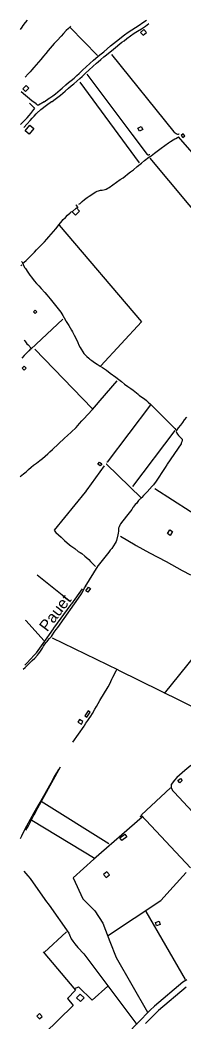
# Model space of a CAD drawing. Header units: metres. Extents: x 750363 to 753809, y 4417932 to 4421953.
# Drawn here: x 750921 to 751141, y 4420612 to 4421952 of the extents above; entities that cross this region are included whole.
import ezdxf
from ezdxf.enums import TextEntityAlignment as Align

# ---------------------------------------------------------------- set-up
doc = ezdxf.new("R2010")
doc.units = ezdxf.units.M
for name, color, linetype in [('ACEQUIAS$0$125', 8, 'Continuous'), ('ACEQUIAS$0$162', 8, 'Continuous'), ('CAMINOS$0$84', 8, 'Continuous'), ('CAMINOS$0$85', 8, 'Continuous'), ('M2$0$11', 8, 'Continuous'), ('TEXTOS10$0$997', 8, 'Continuous')]:
    doc.layers.add(name, color=color, linetype=linetype)
doc.styles.add('Arial', font='arial.ttf')

msp = doc.modelspace()

# ---------------------------------------------------------------- linework, layer by layer
at = {"layer": 'ACEQUIAS$0$125', "color": 254}
for p, q in [((750988, 4421942.5, 1.3), (751024.6, 4421905.2, 1.3)), ((751080.8, 4421761.5, 1.3), (751001.3, 4421869.3, 1.3)), ((751132.3, 4421796.5, 1.3), (751240, 4421672.4, 1.3)), ((751205.9, 4421634.9, 1.3), (751094.7, 4421767.9, 1.3)), ((750940.4, 4421512.7, 1.3), (751017.1, 4421433.5, 1.3)), ((751071.6, 4421329, 1.3), (751128.2, 4421404.1, 1.3)), ((751222, 4421248.5, 1.3), (751101.2, 4421325.9, 1.3)), ((750988.3, 4421174.9, 1.3), (750943.6, 4421210.8, 1.3)), ((751166, 4421117.1, 1.3), (751113.6, 4421052.5, 1.3)), ((751039.6, 4420851.4, 1.3), (750949, 4420907.9, 1.3)), ((750936.6, 4420883.3, 1.3), (751021.1, 4420832, 1.3)), ((751084.1, 4420887, 1.3), (751019.4, 4420831, 1.3)), ((751081, 4420888.7, 1.3), (751084.1, 4420887, 1.3)), ((751148.8, 4420819.4, 1.3), (751082.9, 4420889.7, 1.3)), ((751019.4, 4420831, 1.3), (750991.7, 4420806.1, 1.3)), ((751125.5, 4420793.9, 1.3), (751143.3, 4420813.3, 1.3)), ((750991.7, 4420806.1, 1.3), (751004.9, 4420778, 1.3)), ((751109.3, 4420775.7, 1.3), (751125.5, 4420793.9, 1.3)), ((751004.9, 4420778, 1.3), (751021, 4420761.8, 1.3)), ((751037.8, 4420728.5, 1.3), (751109.3, 4420775.7, 1.3)), ((751021, 4420761.8, 1.3), (751031.5, 4420745.3, 1.3)), ((751031.5, 4420745.3, 1.3), (751040.8, 4420721.2, 1.3)), ((750983.1, 4420733.9, 1.3), (750953.2, 4420706.2, 1.3)), ((751040.8, 4420721.2, 1.3), (751049.4, 4420699.4, 1.3)), ((750951.8, 4420707.3, 1.3), (750994.9, 4420655.9, 1.3)), ((751049.4, 4420699.4, 1.3), (751091.4, 4420626.7, 1.3)), ((750994.9, 4420655.9, 1.3), (750984.1, 4420644.8, 1.3)), ((750994, 4420658.1, 1.3), (750999, 4420660.4, 1.3)), ((750999, 4420660.4, 1.3), (751017.3, 4420642.5, 1.3)), ((751017.3, 4420642.5, 1.3), (751038.1, 4420661.2, 1.3)), ((750984.1, 4420644.8, 1.3), (750991.7, 4420635.5, 1.3)), ((750991.7, 4420635.5, 1.3), (750953, 4420597.6, 1.3))]:
    msp.add_line(p, q, dxfattribs=at)
at = {"layer": 'ACEQUIAS$0$162', "color": 254}
for p, q in [((750930.1, 4421952.2, 1.3), (750927.5, 4421949, 1.3)), ((750923.2, 4421943, 1.3), (750921.1, 4421940, 1.3)), ((750924.6, 4421945.3, 1.3), (750923.2, 4421943, 1.3)), ((750927.5, 4421949, 1.3), (750924.6, 4421945.3, 1.3)), ((750982.6, 4421938.3, 1.3), (750978.7, 4421934.4, 1.3)), ((750985.6, 4421941.3, 1.3), (750982.6, 4421938.3, 1.3)), ((750987.8, 4421943.6, 1.3), (750985.6, 4421941.3, 1.3)), ((750988.3, 4421944.2, 1.3), (750987.8, 4421943.6, 1.3)), ((750970.4, 4421925.3, 1.3), (750966.6, 4421921.3, 1.3)), ((750975.7, 4421931.1, 1.3), (750970.4, 4421925.3, 1.3)), ((750978.7, 4421934.4, 1.3), (750975.7, 4421931.1, 1.3)), ((750958.3, 4421911.8, 1.3), (750955.1, 4421907.8, 1.3)), ((750961, 4421915, 1.3), (750958.3, 4421911.8, 1.3)), ((750966.6, 4421921.3, 1.3), (750961, 4421915, 1.3)), ((750945.3, 4421896.3, 1.3), (750942.2, 4421892.6, 1.3)), ((750948.5, 4421899.9, 1.3), (750945.3, 4421896.3, 1.3)), ((750952, 4421904.1, 1.3), (750948.5, 4421899.9, 1.3)), ((750955.1, 4421907.8, 1.3), (750952, 4421904.1, 1.3)), ((750934.1, 4421883.4, 1.3), (750931.4, 4421880.5, 1.3)), ((750936.4, 4421886.1, 1.3), (750934.1, 4421883.4, 1.3)), ((750939.3, 4421889.2, 1.3), (750936.4, 4421886.1, 1.3)), ((750942.2, 4421892.6, 1.3), (750939.3, 4421889.2, 1.3)), ((750931.4, 4421880.5, 1.3), (750927.5, 4421876.2, 1.3)), ((751109.8, 4421781.3, 1.3), (751119.4, 4421788.3, 1.3)), ((751119.4, 4421788.3, 1.3), (751122.1, 4421790, 1.3)), ((751122.1, 4421790, 1.3), (751125.5, 4421792.4, 1.3)), ((751125.5, 4421792.4, 1.3), (751127.7, 4421793.7, 1.3)), ((751127.7, 4421793.7, 1.3), (751129.4, 4421794.3, 1.3)), ((751129.4, 4421794.3, 1.3), (751131.5, 4421795.4, 1.3)), ((751131.5, 4421795.4, 1.3), (751132.7, 4421796.3, 1.3)), ((751132.7, 4421796.3, 1.3), (751132.7, 4421796.4, 1.3)), ((751100.6, 4421774.4, 1.3), (751109.8, 4421781.3, 1.3)), ((751083.3, 4421761.4, 1.3), (751087.2, 4421764.6, 1.3)), ((751087.2, 4421764.6, 1.3), (751093.2, 4421769.2, 1.3)), ((751093.2, 4421769.2, 1.3), (751093.8, 4421769.4, 1.3)), ((751093.8, 4421769.4, 1.3), (751094.1, 4421769.5, 1.3)), ((751094.1, 4421769.5, 1.3), (751094.8, 4421769.9, 1.3)), ((751094.8, 4421769.9, 1.3), (751096.2, 4421771, 1.3)), ((751096.2, 4421771, 1.3), (751100.6, 4421774.4, 1.3)), ((751064.7, 4421746.4, 1.3), (751068.6, 4421749.5, 1.3)), ((751068.6, 4421749.5, 1.3), (751072.4, 4421752.5, 1.3)), ((751072.4, 4421752.5, 1.3), (751077.4, 4421756.6, 1.3)), ((751077.4, 4421756.6, 1.3), (751083.3, 4421761.4, 1.3)), ((751040, 4421728.8, 1.3), (751054.9, 4421739.3, 1.3)), ((751054.9, 4421739.3, 1.3), (751058.6, 4421741.7, 1.3)), ((751058.6, 4421741.7, 1.3), (751061.5, 4421743.9, 1.3)), ((751061.5, 4421743.9, 1.3), (751064.7, 4421746.4, 1.3)), ((751013.3, 4421717.2, 1.3), (751022.1, 4421723, 1.3)), ((751022.1, 4421723, 1.3), (751023.8, 4421723.8, 1.3)), ((751023.8, 4421723.8, 1.3), (751025.8, 4421724.4, 1.3)), ((751025.8, 4421724.4, 1.3), (751028.2, 4421724.9, 1.3)), ((751028.2, 4421724.9, 1.3), (751030.7, 4421725.2, 1.3)), ((751030.7, 4421725.2, 1.3), (751034.7, 4421725.8, 1.3)), ((751034.7, 4421725.8, 1.3), (751035.8, 4421726.3, 1.3)), ((751035.8, 4421726.3, 1.3), (751038.3, 4421727.6, 1.3)), ((751038.3, 4421727.6, 1.3), (751040, 4421728.8, 1.3)), ((751001, 4421707.4, 1.3), (751004, 4421710, 1.3)), ((751004, 4421710, 1.3), (751007.1, 4421712.6, 1.3)), ((751007.1, 4421712.6, 1.3), (751010.6, 4421715.4, 1.3)), ((751010.6, 4421715.4, 1.3), (751013.3, 4421717.2, 1.3)), ((750984.4, 4421691.8, 1.3), (750987.7, 4421695, 1.3)), ((750987.7, 4421695, 1.3), (750989.6, 4421696.8, 1.3)), ((750999.3, 4421706.3, 1.3), (751000.5, 4421706.9, 1.3)), ((751000.5, 4421706.9, 1.3), (751001, 4421707.4, 1.3)), ((750972.5, 4421678.6, 1.3), (750975.1, 4421681.8, 1.3)), ((750975.1, 4421681.8, 1.3), (750978.5, 4421685.7, 1.3)), ((750978.5, 4421685.7, 1.3), (750981.4, 4421688.8, 1.3)), ((750981.4, 4421688.8, 1.3), (750984.4, 4421691.8, 1.3)), ((750962.3, 4421666.1, 1.3), (750965.7, 4421669.9, 1.3)), ((750965.7, 4421669.9, 1.3), (750968.7, 4421673.5, 1.3)), ((750968.7, 4421673.5, 1.3), (750970.2, 4421675.6, 1.3)), ((750970.2, 4421675.6, 1.3), (750972.5, 4421678.6, 1.3)), ((750973.3, 4421678.3, 1.3), (751083.5, 4421549.2, 1.3)), ((750950, 4421652.6, 1.3), (750953.5, 4421656.2, 1.3)), ((750953.5, 4421656.2, 1.3), (750956.7, 4421659.7, 1.3)), ((750956.7, 4421659.7, 1.3), (750959.4, 4421662.8, 1.3)), ((750959.4, 4421662.8, 1.3), (750962.3, 4421666.1, 1.3)), ((750937.6, 4421639.8, 1.3), (750939.9, 4421642.4, 1.3)), ((750939.9, 4421642.4, 1.3), (750942.6, 4421645.3, 1.3)), ((750942.6, 4421645.3, 1.3), (750945.3, 4421647.9, 1.3)), ((750945.3, 4421647.9, 1.3), (750950, 4421652.6, 1.3)), ((750922.5, 4421629.8, 1.3), (750923.8, 4421628.4, 1.3)), ((750923.8, 4421628.4, 1.3), (750924.1, 4421627.8, 1.3)), ((750924.1, 4421627.8, 1.3), (750925, 4421625.7, 1.3)), ((750924.2, 4421627.1, 1.3), (750928.7, 4421631, 1.3)), ((750928.7, 4421631, 1.3), (750929.3, 4421631.5, 1.3)), ((750929.3, 4421631.5, 1.3), (750934.2, 4421636.3, 1.3)), ((750934.2, 4421636.3, 1.3), (750937.6, 4421639.8, 1.3)), ((750921.9, 4421624.2, 1.3), (750922.6, 4421624.9, 1.3)), ((750922.6, 4421624.9, 1.3), (750923, 4421625.3, 1.3)), ((750925, 4421625.7, 1.3), (750926.9, 4421621.6, 1.3)), ((750926.9, 4421621.6, 1.3), (750927.8, 4421620.4, 1.3)), ((750927.8, 4421620.4, 1.3), (750931.2, 4421615.5, 1.3)), ((750931.2, 4421615.5, 1.3), (750933.9, 4421611.5, 1.3)), ((750933.9, 4421611.5, 1.3), (750935.9, 4421609, 1.3)), ((750935.9, 4421609, 1.3), (750939.8, 4421604.1, 1.3)), ((750939.8, 4421604.1, 1.3), (750942.9, 4421600.5, 1.3)), ((750942.9, 4421600.5, 1.3), (750945.8, 4421597.2, 1.3)), ((750945.8, 4421597.2, 1.3), (750949.1, 4421593.7, 1.3)), ((750949.1, 4421593.7, 1.3), (750954.1, 4421588.2, 1.3)), ((750954.1, 4421588.2, 1.3), (750956.4, 4421585.3, 1.3)), ((750956.4, 4421585.3, 1.3), (750960.9, 4421579.9, 1.3)), ((750960.9, 4421579.9, 1.3), (750975.1, 4421562.1, 1.3)), ((750975.1, 4421562.1, 1.3), (750976.7, 4421559.8, 1.3)), ((750976.7, 4421559.8, 1.3), (750977.9, 4421557.6, 1.3)), ((750977.9, 4421557.6, 1.3), (750979.6, 4421554.6, 1.3)), ((750979.6, 4421554.6, 1.3), (750982.1, 4421550.5, 1.3)), ((750982.1, 4421550.5, 1.3), (750982.6, 4421549.8, 1.3)), ((750982.6, 4421549.8, 1.3), (750986, 4421544.4, 1.3)), ((751083.4, 4421549.1, 1.3), (751028.7, 4421490.2, 1.3)), ((751083.5, 4421549.2, 1.3), (751083.4, 4421549.1, 1.3)), ((750986, 4421544.4, 1.3), (750987.9, 4421541, 1.3)), ((750987.9, 4421541, 1.3), (750989.8, 4421538, 1.3)), ((750989.8, 4421538, 1.3), (750991.1, 4421535.6, 1.3)), ((750991.1, 4421535.6, 1.3), (750993.2, 4421531.4, 1.3)), ((750993.2, 4421531.4, 1.3), (750996.1, 4421525.6, 1.3)), ((750996.1, 4421525.6, 1.3), (750997.9, 4421521.7, 1.3)), ((750997.9, 4421521.7, 1.3), (750999.5, 4421518, 1.3)), ((750999.5, 4421518, 1.3), (751001, 4421515, 1.3)), ((751001, 4421515, 1.3), (751002.5, 4421512.4, 1.3)), ((751002.5, 4421512.4, 1.3), (751004.6, 4421509.1, 1.3)), ((751004.6, 4421509.1, 1.3), (751006.3, 4421506.8, 1.3)), ((751006.3, 4421506.8, 1.3), (751008.2, 4421504.5, 1.3)), ((751008.2, 4421504.5, 1.3), (751010, 4421502.8, 1.3)), ((751010, 4421502.8, 1.3), (751012.6, 4421500.5, 1.3)), ((751012.6, 4421500.5, 1.3), (751014.2, 4421499.4, 1.3)), ((751014.2, 4421499.4, 1.3), (751016.9, 4421497.4, 1.3)), ((751016.9, 4421497.4, 1.3), (751020.5, 4421494.9, 1.3)), ((751020.5, 4421494.9, 1.3), (751024, 4421492.6, 1.3)), ((751024, 4421492.6, 1.3), (751028.1, 4421490.1, 1.3)), ((751028.1, 4421490.1, 1.3), (751030.9, 4421488.2, 1.3)), ((751030.9, 4421488.2, 1.3), (751036.3, 4421484.4, 1.3)), ((751036.3, 4421484.4, 1.3), (751041.5, 4421480.7, 1.3)), ((751041.5, 4421480.7, 1.3), (751048.9, 4421475.2, 1.3)), ((751028.1, 4421444.1, 1.3), (751050.6, 4421470.3, 1.3)), ((751048.9, 4421475.2, 1.3), (751052.8, 4421472, 1.3)), ((751052.8, 4421472, 1.3), (751056.4, 4421469.4, 1.3)), ((751056.4, 4421469.4, 1.3), (751060.6, 4421466, 1.3)), ((751060.6, 4421466, 1.3), (751065, 4421462.9, 1.3)), ((751065, 4421462.9, 1.3), (751069, 4421460.2, 1.3)), ((751069, 4421460.2, 1.3), (751072.3, 4421457.6, 1.3)), ((751072.3, 4421457.6, 1.3), (751078.9, 4421452.3, 1.3)), ((751023.2, 4421438.3, 1.3), (751028.1, 4421444.1, 1.3)), ((751078.9, 4421452.3, 1.3), (751079.3, 4421451.7, 1.3)), ((751079.3, 4421451.7, 1.3), (751080.2, 4421451.1, 1.3)), ((751080.2, 4421451.1, 1.3), (751080.8, 4421450.7, 1.3)), ((751080.8, 4421450.7, 1.3), (751082.6, 4421449.5, 1.3)), ((751082.6, 4421449.5, 1.3), (751087.3, 4421446.1, 1.3)), ((751087.3, 4421446.1, 1.3), (751090, 4421443.9, 1.3)), ((751090, 4421443.9, 1.3), (751092.2, 4421441.8, 1.3)), ((751092.2, 4421441.8, 1.3), (751095.6, 4421438.5, 1.3)), ((751005.8, 4421419.2, 1.3), (751017.9, 4421432, 1.3)), ((751017.9, 4421432, 1.3), (751020.4, 4421434.9, 1.3)), ((751020.4, 4421434.9, 1.3), (751023.2, 4421438.3, 1.3)), ((751095.5, 4421438.1, 1.3), (751037.2, 4421361.7, 1.3)), ((751095.6, 4421438.5, 1.3), (751099.2, 4421435.1, 1.3)), ((751099.2, 4421435.1, 1.3), (751107.5, 4421427.2, 1.3)), ((751107.5, 4421427.2, 1.3), (751111.6, 4421423.1, 1.3)), ((750998, 4421410.5, 1.3), (751000.3, 4421413.3, 1.3)), ((751000.3, 4421413.3, 1.3), (751003.3, 4421416.7, 1.3)), ((751003.3, 4421416.7, 1.3), (751005.8, 4421419.2, 1.3)), ((751111.6, 4421423.1, 1.3), (751114.7, 4421419.9, 1.3)), ((751114.7, 4421419.9, 1.3), (751119.1, 4421415.4, 1.3)), ((751119.1, 4421415.4, 1.3), (751123.3, 4421411, 1.3)), ((750984.1, 4421397.1, 1.3), (750989.2, 4421401.9, 1.3)), ((750989.2, 4421401.9, 1.3), (750995.8, 4421408.1, 1.3)), ((750995.8, 4421408.1, 1.3), (750998, 4421410.5, 1.3)), ((751123.3, 4421411, 1.3), (751128, 4421406.4, 1.3)), ((751128, 4421406.4, 1.3), (751129.4, 4421404.9, 1.3)), ((750964.1, 4421378.6, 1.3), (750980.3, 4421393.5, 1.3)), ((750980.3, 4421393.5, 1.3), (750984.1, 4421397.1, 1.3)), ((750957.7, 4421372.6, 1.3), (750960.8, 4421375.4, 1.3)), ((750960.8, 4421375.4, 1.3), (750964.1, 4421378.6, 1.3)), ((750938.9, 4421357.4, 1.3), (750942.6, 4421360.2, 1.3)), ((750942.6, 4421360.2, 1.3), (750947.1, 4421363.7, 1.3)), ((750947.1, 4421363.7, 1.3), (750950.8, 4421366.7, 1.3)), ((750950.8, 4421366.7, 1.3), (750957.7, 4421372.6, 1.3)), ((751037.2, 4421361.7, 1.3), (751036.9, 4421361.4, 1.3)), ((750925.2, 4421345.9, 1.3), (750928.7, 4421348.8, 1.3)), ((750928.7, 4421348.8, 1.3), (750932, 4421351.7, 1.3)), ((750932, 4421351.7, 1.3), (750935.5, 4421354.8, 1.3)), ((750935.5, 4421354.8, 1.3), (750938.9, 4421357.4, 1.3)), ((751033.4, 4421356.7, 1.3), (751010.2, 4421324.6, 1.3)), ((750920.8, 4421342.4, 1.3), (750925.2, 4421345.9, 1.3)), ((751008.1, 4421321.6, 1.3), (750966.4, 4421270.5, 1.3)), ((751008.3, 4421321.9, 1.3), (751008.1, 4421321.6, 1.3)), ((751009.8, 4421324, 1.3), (751008.3, 4421321.9, 1.3)), ((751010.2, 4421324.6, 1.3), (751009.8, 4421324, 1.3)), ((750966.4, 4421270.5, 1.3), (750966.8, 4421269.9, 1.3)), ((750966.8, 4421269.9, 1.3), (750968.8, 4421267.8, 1.3)), ((750968.8, 4421267.8, 1.3), (750972.1, 4421264.6, 1.3)), ((750972.1, 4421264.6, 1.3), (750975.7, 4421261.2, 1.3)), ((750975.7, 4421261.2, 1.3), (750980.3, 4421256.9, 1.3)), ((750980.3, 4421256.9, 1.3), (750987, 4421251, 1.3)), ((751055.1, 4421262.6, 1.3), (751075, 4421251, 1.3)), ((750987, 4421251, 1.3), (750988.8, 4421249.8, 1.3)), ((750988.8, 4421249.8, 1.3), (750994.1, 4421246, 1.3)), ((750994.1, 4421246, 1.3), (750998.7, 4421242.4, 1.3)), ((750998.7, 4421242.4, 1.3), (751001.2, 4421241, 1.3)), ((751001.2, 4421241, 1.3), (751003.4, 4421239.4, 1.3)), ((751003.4, 4421239.4, 1.3), (751007.5, 4421236, 1.3)), ((751075, 4421251, 1.3), (751076.2, 4421250.4, 1.3)), ((751076.2, 4421250.4, 1.3), (751094.1, 4421240.5, 1.3)), ((751094.1, 4421240.5, 1.3), (751116.4, 4421228.7, 1.3)), ((751007.5, 4421236, 1.3), (751012.8, 4421231.3, 1.3)), ((751012.8, 4421231.3, 1.3), (751015.2, 4421228.8, 1.3)), ((751015.2, 4421228.8, 1.3), (751019, 4421224.8, 1.3)), ((751116.4, 4421228.7, 1.3), (751137.6, 4421217, 1.3)), ((751019, 4421224.8, 1.3), (751021.5, 4421222.3, 1.3)), ((751137.6, 4421217, 1.3), (751148.8, 4421211, 1.3)), ((750963.8, 4421126.7, 1.3), (751052, 4421083.9, 1.3)), ((751044.9, 4421074.4, 1.3), (751049.2, 4421082.6, 1.3)), ((751049.2, 4421082.6, 1.3), (751050.4, 4421084.4, 1.3)), ((751050.4, 4421084.4, 1.3), (751050.8, 4421085, 1.3)), ((751052, 4421083.9, 1.3), (751052.4, 4421083.5, 1.3)), ((751052.4, 4421083.5, 1.3), (751164, 4421028.9, 1.3)), ((751038.5, 4421061.5, 1.3), (751040.7, 4421065.5, 1.3)), ((751040.7, 4421065.5, 1.3), (751042.1, 4421068.5, 1.3)), ((751042.1, 4421068.5, 1.3), (751043.5, 4421071.7, 1.3)), ((751043.5, 4421071.7, 1.3), (751044.9, 4421074.4, 1.3)), ((751027.7, 4421043.2, 1.3), (751038.5, 4421061.5, 1.3)), ((751022.9, 4421035.1, 1.3), (751025.2, 4421039.1, 1.3)), ((751025.2, 4421039.1, 1.3), (751027.7, 4421043.2, 1.3)), ((751015.3, 4421022.1, 1.3), (751017.5, 4421025.7, 1.3)), ((751017.5, 4421025.7, 1.3), (751020.8, 4421031.3, 1.3)), ((751020.8, 4421031.3, 1.3), (751022.9, 4421035.1, 1.3)), ((751006.8, 4421009.6, 1.3), (751009, 4421012.8, 1.3)), ((751009, 4421012.8, 1.3), (751011.5, 4421016.5, 1.3)), ((751011.5, 4421016.5, 1.3), (751013.4, 4421019.2, 1.3)), ((751013.4, 4421019.2, 1.3), (751015.3, 4421022.1, 1.3)), ((750991.5, 4420987.3, 1.3), (751006.4, 4421008.9, 1.3)), ((751006.4, 4421008.9, 1.3), (751006.8, 4421009.6, 1.3)), ((750942.5, 4420895.8, 1.3), (750974.8, 4420954.3, 1.3)), ((751083.3, 4420890.1, 1.3), (751122.3, 4420926.3, 1.3)), ((751122.3, 4420926.3, 1.3), (751122.3, 4420926.3, 1.3)), ((750938.5, 4420888.3, 1.3), (750940.3, 4420891.7, 1.3)), ((750940.3, 4420891.7, 1.3), (750942.5, 4420895.8, 1.3)), ((750932.4, 4420876.4, 1.3), (750933.8, 4420879.1, 1.3)), ((750933.8, 4420879.1, 1.3), (750935, 4420881.7, 1.3)), ((750935, 4420881.7, 1.3), (750936.5, 4420884.7, 1.3)), ((750936.5, 4420884.7, 1.3), (750938.5, 4420888.3, 1.3)), ((751082.8, 4420889.6, 1.3), (751083.2, 4420890.1, 1.3)), ((751083.2, 4420890.1, 1.3), (751083.3, 4420890.1, 1.3)), ((750928.5, 4420869.9, 1.3), (750930.5, 4420873.4, 1.3)), ((750930.5, 4420873.4, 1.3), (750932.4, 4420876.4, 1.3)), ((751089, 4420760.9, 1.3), (751141.8, 4420670.1, 1.3)), ((750955.1, 4420708, 1.3), (750955.1, 4420708, 1.3))]:
    msp.add_line(p, q, dxfattribs=at)
at = {"layer": 'CAMINOS$0$84', "color": 254}
for p, q in [((751043.3, 4421906.4, 1.3), (751126.7, 4421803.2, 1.3)), ((751010.1, 4421880.2, 1.3), (751070.4, 4421800, 1.3)), ((751126.7, 4421803.2, 1.3), (751127.1, 4421802.7, 1.3)), ((751127.1, 4421802.7, 1.3), (751129.6, 4421800.7, 1.3)), ((751070.4, 4421800, 1.3), (751070.4, 4421799.8, 1.3)), ((751070.4, 4421799.8, 1.3), (751091.1, 4421772.8, 1.3)), ((751129.6, 4421800.7, 1.3), (751130.3, 4421800.6, 1.3)), ((751130.3, 4421800.6, 1.3), (751131.5, 4421800.1, 1.3)), ((751131.5, 4421800.1, 1.3), (751132.6, 4421800, 1.3)), ((751132.6, 4421800, 1.3), (751133.3, 4421800.2, 1.3)), ((751133.3, 4421800.2, 1.3), (751133.4, 4421800.1, 1.3)), ((751091.1, 4421772.8, 1.3), (751091.7, 4421772.4, 1.3)), ((751091.7, 4421772.4, 1.3), (751092.4, 4421772.3, 1.3)), ((751092.4, 4421772.3, 1.3), (751093.1, 4421772.4, 1.3)), ((751093.1, 4421772.4, 1.3), (751094, 4421772.8, 1.3)), ((751094, 4421772.8, 1.3), (751094.3, 4421773, 1.3)), ((750995.5, 4421705.6, 1.3), (750995.9, 4421705, 1.3)), ((750995.9, 4421705, 1.3), (750998.1, 4421701.6, 1.3)), ((750935.1, 4421512.7, 1.3), (750978.1, 4421552.6, 1.3)), ((750926.3, 4421524.6, 1.3), (750926.8, 4421524.1, 1.3)), ((750926.8, 4421524.1, 1.3), (750927.9, 4421522.4, 1.3)), ((750927.9, 4421522.4, 1.3), (750930, 4421519.7, 1.3)), ((750929.8, 4421507.8, 1.3), (750926.2, 4421504.2, 1.3)), ((750932.5, 4421510.5, 1.3), (750929.8, 4421507.8, 1.3)), ((750930, 4421519.7, 1.3), (750931.5, 4421518.2, 1.3)), ((750931.5, 4421518.2, 1.3), (750935.7, 4421513.8, 1.3)), ((750935.2, 4421513.3, 1.3), (750932.5, 4421510.5, 1.3)), ((750935.7, 4421513.8, 1.3), (750935.2, 4421513.3, 1.3)), ((750935.7, 4421513.8, 1.3), (750935.7, 4421513.8, 1.3)), ((750926.2, 4421504.2, 1.3), (750923, 4421500.8, 1.3)), ((751138, 4421414.5, 1.3), (751135.3, 4421411.1, 1.3)), ((751140.6, 4421418.1, 1.3), (751138, 4421414.5, 1.3)), ((751143.6, 4421421.8, 1.3), (751140.6, 4421418.1, 1.3)), ((751130, 4421403.8, 1.3), (751129.9, 4421402.8, 1.3)), ((751129.9, 4421402.8, 1.3), (751130.1, 4421401.2, 1.3)), ((751130.5, 4421405, 1.3), (751130, 4421403.8, 1.3)), ((751130.1, 4421401.2, 1.3), (751130.5, 4421400.2, 1.3)), ((751132.3, 4421407.4, 1.3), (751130.5, 4421405, 1.3)), ((751130.5, 4421400.2, 1.3), (751131.4, 4421398.9, 1.3)), ((751135.3, 4421411.1, 1.3), (751132.3, 4421407.4, 1.3)), ((751136.3, 4421386.3, 1.3), (751117.7, 4421358.8, 1.3)), ((751131.4, 4421398.9, 1.3), (751132.8, 4421397.2, 1.3)), ((751132.8, 4421397.2, 1.3), (751134.5, 4421395.5, 1.3)), ((751134.5, 4421395.5, 1.3), (751136.6, 4421393.7, 1.3)), ((751136.5, 4421387.2, 1.3), (751136.3, 4421386.3, 1.3)), ((751137.2, 4421388.8, 1.3), (751136.5, 4421387.2, 1.3)), ((751136.6, 4421393.7, 1.3), (751137.7, 4421392.4, 1.3)), ((751137.8, 4421390.9, 1.3), (751137.2, 4421388.8, 1.3)), ((751137.7, 4421392.4, 1.3), (751137.9, 4421391.6, 1.3)), ((751137.9, 4421391.6, 1.3), (751137.8, 4421390.9, 1.3)), ((751036.3, 4421359, 1.3), (751036.2, 4421359, 1.3)), ((751083, 4421314, 1.3), (751036.3, 4421359, 1.3)), ((751114.9, 4421354.4, 1.3), (751102.2, 4421335, 1.3)), ((751117.3, 4421358.1, 1.3), (751114.9, 4421354.4, 1.3)), ((751117.7, 4421358.8, 1.3), (751117.3, 4421358.1, 1.3)), ((751101.8, 4421334.4, 1.3), (751099.2, 4421331.2, 1.3)), ((751102.2, 4421335, 1.3), (751101.8, 4421334.4, 1.3)), ((751090.7, 4421321.8, 1.3), (751086.1, 4421316.9, 1.3)), ((751097.5, 4421329.3, 1.3), (751090.7, 4421321.8, 1.3)), ((751099.2, 4421331.2, 1.3), (751097.5, 4421329.3, 1.3)), ((751076.4, 4421306.3, 1.3), (751074.9, 4421304.8, 1.3)), ((751078.5, 4421308.9, 1.3), (751076.4, 4421306.3, 1.3)), ((751079.5, 4421310.3, 1.3), (751078.5, 4421308.9, 1.3)), ((751083.6, 4421314.5, 1.3), (751079.5, 4421310.3, 1.3)), ((751086.1, 4421316.9, 1.3), (751083.6, 4421314.5, 1.3)), ((751070.2, 4421298.5, 1.3), (751063.2, 4421289.6, 1.3)), ((751071.9, 4421300.8, 1.3), (751070.2, 4421298.5, 1.3)), ((751072.3, 4421301.3, 1.3), (751071.9, 4421300.8, 1.3)), ((751073.4, 4421303.2, 1.3), (751072.3, 4421301.3, 1.3)), ((751074.9, 4421304.8, 1.3), (751073.4, 4421303.2, 1.3)), ((751055.3, 4421279.1, 1.3), (751054.2, 4421277.3, 1.3)), ((751063.2, 4421289.6, 1.3), (751055.3, 4421279.1, 1.3)), ((751052, 4421266.5, 1.3), (751051.5, 4421264.3, 1.3)), ((751052.3, 4421269.3, 1.3), (751052, 4421266.5, 1.3)), ((751052.4, 4421271.5, 1.3), (751052.3, 4421269.3, 1.3)), ((751052.7, 4421273.4, 1.3), (751052.4, 4421271.5, 1.3)), ((751053.2, 4421275, 1.3), (751052.7, 4421273.4, 1.3)), ((751054.2, 4421277.3, 1.3), (751053.2, 4421275, 1.3)), ((751047.9, 4421253.5, 1.3), (751043.4, 4421246, 1.3)), ((751049.2, 4421255.7, 1.3), (751047.9, 4421253.5, 1.3)), ((751049.8, 4421257, 1.3), (751049.2, 4421255.7, 1.3)), ((751051.5, 4421264.3, 1.3), (751049.8, 4421257, 1.3)), ((751039.4, 4421241.2, 1.3), (751025.4, 4421223.6, 1.3)), ((751041.4, 4421243.8, 1.3), (751039.4, 4421241.2, 1.3)), ((751043.4, 4421246, 1.3), (751041.4, 4421243.8, 1.3)), ((751024.9, 4421223.1, 1.3), (751007.6, 4421195.2, 1.3)), ((751025.4, 4421223.6, 1.3), (751024.9, 4421223.1, 1.3)), ((751024.9, 4421223.1, 1.3), (751024.9, 4421223.1, 1.3)), ((750928.7, 4421149.6, 1.3), (750928.2, 4421150.1, 1.3)), ((750952.4, 4421123.3, 1.3), (750928.7, 4421149.6, 1.3)), ((750969.4, 4420946.5, 1.3), (750966.6, 4420941.5, 1.3)), ((750970.2, 4420947.6, 1.3), (750969.4, 4420946.5, 1.3)), ((750972.4, 4420951.1, 1.3), (750970.2, 4420947.6, 1.3)), ((751141.3, 4420949.4, 1.3), (751130.4, 4420940.1, 1.3)), ((751149.5, 4420956, 1.3), (751141.3, 4420949.4, 1.3)), ((750961.9, 4420932.7, 1.3), (750956.2, 4420922.5, 1.3)), ((750966.6, 4420941.5, 1.3), (750961.9, 4420932.7, 1.3)), ((751123, 4420930.6, 1.3), (751122.8, 4420928.6, 1.3)), ((751127.3, 4420936.7, 1.3), (751123, 4420930.6, 1.3)), ((751130.4, 4420940.1, 1.3), (751127.3, 4420936.7, 1.3)), ((750956.2, 4420922.5, 1.3), (750952, 4420915.3, 1.3)), ((751122.8, 4420928.6, 1.3), (751123.2, 4420926.5, 1.3)), ((751123.2, 4420926.5, 1.3), (751125.3, 4420922.4, 1.3)), ((751125.3, 4420922.4, 1.3), (751127.2, 4420920.4, 1.3)), ((751127.2, 4420920.4, 1.3), (751151.4, 4420894.5, 1.3)), ((750948.4, 4420908.9, 1.3), (750944.5, 4420902.2, 1.3)), ((750952, 4420915.3, 1.3), (750948.4, 4420908.9, 1.3)), ((750939.1, 4420892.8, 1.3), (750929.2, 4420875.1, 1.3)), ((750944.5, 4420902.2, 1.3), (750939.1, 4420892.8, 1.3)), ((750925.8, 4420868.4, 1.3), (750922.8, 4420861.9, 1.3)), ((750929.2, 4420875.1, 1.3), (750925.8, 4420868.4, 1.3)), ((750922.8, 4420861.9, 1.3), (750920.7, 4420858.3, 1.3)), ((750925.9, 4420815.1, 1.3), (750931, 4420808.8, 1.3)), ((750931, 4420808.8, 1.3), (750934.3, 4420805.1, 1.3)), ((750934.3, 4420805.1, 1.3), (750954, 4420777.1, 1.3)), ((750954, 4420777.1, 1.3), (750954.9, 4420776, 1.3)), ((750954.9, 4420776, 1.3), (750959.5, 4420769.7, 1.3)), ((750959.5, 4420769.7, 1.3), (750986, 4420732.2, 1.3)), ((750986, 4420732.2, 1.3), (750986.8, 4420730, 1.3)), ((750986.8, 4420730, 1.3), (750989.3, 4420724.5, 1.3)), ((750989.3, 4420724.5, 1.3), (750991.3, 4420721.4, 1.3)), ((750991.3, 4420721.4, 1.3), (750994, 4420717.8, 1.3)), ((750994, 4420717.8, 1.3), (750998.2, 4420713, 1.3)), ((750998.2, 4420713, 1.3), (751005.9, 4420704.3, 1.3)), ((751005.9, 4420704.3, 1.3), (751077, 4420610.2, 1.3))]:
    msp.add_line(p, q, dxfattribs=at)
at = {"layer": 'CAMINOS$0$85', "color": 254}
for p, q in [((751085.3, 4421949, 1.3), (751090, 4421952.5, 1.3)), ((751060.4, 4421932.5, 1.3), (751065.4, 4421936.2, 1.3)), ((751065.4, 4421936.2, 1.3), (751070.4, 4421939.5, 1.3)), ((751070.4, 4421939.5, 1.3), (751075.1, 4421942.4, 1.3)), ((751073.4, 4421934.8, 1.3), (751078.1, 4421937.6, 1.3)), ((751075.1, 4421942.4, 1.3), (751080.2, 4421945.6, 1.3)), ((751078.1, 4421937.6, 1.3), (751083.2, 4421940.8, 1.3)), ((751080.2, 4421945.6, 1.3), (751085.3, 4421949, 1.3)), ((751083.2, 4421940.8, 1.3), (751088.5, 4421944.4, 1.3)), ((751088.5, 4421944.4, 1.3), (751093.3, 4421947.9, 1.3)), ((751042, 4421918, 1.3), (751053.7, 4421927.4, 1.3)), ((751045.6, 4421913.7, 1.3), (751057.1, 4421923, 1.3)), ((751053.7, 4421927.4, 1.3), (751056.5, 4421929.5, 1.3)), ((751056.5, 4421929.5, 1.3), (751060.4, 4421932.5, 1.3)), ((751057.1, 4421923, 1.3), (751059.9, 4421924.9, 1.3)), ((751059.9, 4421924.9, 1.3), (751063.8, 4421928, 1.3)), ((751063.8, 4421928, 1.3), (751068.7, 4421931.5, 1.3)), ((751068.7, 4421931.5, 1.3), (751073.4, 4421934.8, 1.3)), ((751029.4, 4421907.5, 1.3), (751032.7, 4421910.2, 1.3)), ((751032.7, 4421910.2, 1.3), (751042, 4421918, 1.3)), ((751036.3, 4421905.9, 1.3), (751045.6, 4421913.7, 1.3)), ((751004.3, 4421885.4, 1.3), (751019.2, 4421899, 1.3)), ((751019.2, 4421899, 1.3), (751021.5, 4421900.9, 1.3)), ((751021.5, 4421900.9, 1.3), (751025.3, 4421904, 1.3)), ((751022.9, 4421894.7, 1.3), (751025.1, 4421896.5, 1.3)), ((751025.1, 4421896.5, 1.3), (751028.9, 4421899.7, 1.3)), ((751025.3, 4421904, 1.3), (751029.4, 4421907.5, 1.3)), ((751028.9, 4421899.7, 1.3), (751033, 4421903.1, 1.3)), ((751033, 4421903.1, 1.3), (751036.3, 4421905.9, 1.3)), ((750999.9, 4421881.2, 1.3), (751004.3, 4421885.4, 1.3)), ((751008.2, 4421881.3, 1.3), (751022.9, 4421894.7, 1.3)), ((750981.9, 4421865.7, 1.3), (750985.6, 4421868.9, 1.3)), ((750985.6, 4421868.9, 1.3), (750989.2, 4421871.8, 1.3)), ((750989.2, 4421871.8, 1.3), (750993, 4421875, 1.3)), ((750992.8, 4421867.4, 1.3), (750996.7, 4421870.7, 1.3)), ((750993, 4421875, 1.3), (750996.9, 4421878.4, 1.3)), ((750996.7, 4421870.7, 1.3), (751000.7, 4421874.2, 1.3)), ((750996.9, 4421878.4, 1.3), (750999.9, 4421881.2, 1.3)), ((751000.7, 4421874.2, 1.3), (751003.7, 4421877.1, 1.3)), ((751003.7, 4421877.1, 1.3), (751008.2, 4421881.3, 1.3)), ((750936.3, 4421844.4, 1.3), (750922.4, 4421856.7, 1.3)), ((750968.1, 4421853.9, 1.3), (750971.4, 4421856.4, 1.3)), ((750971.4, 4421856.4, 1.3), (750974.4, 4421859, 1.3)), ((750974.4, 4421859, 1.3), (750977.3, 4421861.6, 1.3)), ((750977.3, 4421861.6, 1.3), (750981.9, 4421865.7, 1.3)), ((750978.1, 4421854.7, 1.3), (750981.1, 4421857.4, 1.3)), ((750981.1, 4421857.4, 1.3), (750985.7, 4421861.5, 1.3)), ((750985.7, 4421861.5, 1.3), (750989.2, 4421864.5, 1.3)), ((750989.2, 4421864.5, 1.3), (750992.8, 4421867.4, 1.3)), ((750942.1, 4421840.3, 1.3), (750936.3, 4421844.4, 1.3)), ((750952.8, 4421843.3, 1.3), (750945.3, 4421838.5, 1.3)), ((750952.8, 4421843.3, 1.3), (750959.7, 4421848.1, 1.3)), ((750956.1, 4421838.7, 1.3), (750962.9, 4421843.4, 1.3)), ((750959.7, 4421848.1, 1.3), (750960.4, 4421848.5, 1.3)), ((750960.4, 4421848.5, 1.3), (750964.7, 4421851.4, 1.3)), ((750962.9, 4421843.4, 1.3), (750963.5, 4421843.8, 1.3)), ((750963.5, 4421843.8, 1.3), (750967.9, 4421846.8, 1.3)), ((750964.7, 4421851.4, 1.3), (750968.1, 4421853.9, 1.3)), ((750967.9, 4421846.8, 1.3), (750971.5, 4421849.4, 1.3)), ((750971.5, 4421849.4, 1.3), (750974.9, 4421852, 1.3)), ((750974.9, 4421852, 1.3), (750978.1, 4421854.7, 1.3)), ((750938.1, 4421836.4, 1.3), (750933.5, 4421841.2, 1.3)), ((750935.3, 4421827.6, 1.3), (750939.3, 4421832.7, 1.3)), ((750939.7, 4421835.2, 1.3), (750938.1, 4421836.4, 1.3)), ((750939.3, 4421832.7, 1.3), (750939.7, 4421833.4, 1.3)), ((750940.3, 4421834.8, 1.3), (750939.7, 4421835.2, 1.3)), ((750939.7, 4421833.4, 1.3), (750940.3, 4421834.8, 1.3)), ((750942.8, 4421839.7, 1.3), (750942.1, 4421840.3, 1.3)), ((750943.9, 4421838.9, 1.3), (750942.8, 4421839.7, 1.3)), ((750943.5, 4421828.3, 1.3), (750948, 4421832.6, 1.3)), ((750944.6, 4421838.5, 1.3), (750943.9, 4421838.9, 1.3)), ((750945.3, 4421838.5, 1.3), (750944.6, 4421838.5, 1.3)), ((750948, 4421832.6, 1.3), (750948.4, 4421832.9, 1.3)), ((750948.4, 4421832.9, 1.3), (750956.1, 4421838.7, 1.3)), ((750921.5, 4421812.9, 1.3), (750926, 4421817.5, 1.3)), ((750926, 4421817.5, 1.3), (750930.2, 4421821.9, 1.3)), ((750930.1, 4421813.6, 1.3), (750934.4, 4421818.1, 1.3)), ((750930.2, 4421821.9, 1.3), (750932.8, 4421825, 1.3)), ((750932.8, 4421825, 1.3), (750935.3, 4421827.6, 1.3)), ((750934.4, 4421818.1, 1.3), (750937, 4421821.2, 1.3)), ((750937, 4421821.2, 1.3), (750939.5, 4421823.8, 1.3)), ((750939.5, 4421823.8, 1.3), (750942.5, 4421827.3, 1.3)), ((750942.5, 4421827.3, 1.3), (750943, 4421827.8, 1.3)), ((750943, 4421827.8, 1.3), (750943.5, 4421828.3, 1.3)), ((750925.6, 4421809, 1.3), (750930.1, 4421813.6, 1.3)), ((751003.9, 4421192.1, 1.3), (750989.6, 4421172.2, 1.3)), ((751002, 4421184.1, 1.3), (751003.3, 4421186.4, 1.3)), ((751003.3, 4421186.4, 1.3), (751005, 4421189.5, 1.3)), ((751005, 4421189.5, 1.3), (751007.2, 4421193.6, 1.3)), ((751007.2, 4421193.6, 1.3), (751008.8, 4421195.9, 1.3)), ((751008.8, 4421195.9, 1.3), (751009.2, 4421196.5, 1.3)), ((750971.1, 4421140.8, 1.3), (751002, 4421184.1, 1.3)), ((750989.6, 4421172.2, 1.3), (750989.1, 4421171.7, 1.3)), ((750988.8, 4421171.4, 1.3), (750965.7, 4421139.9, 1.3)), ((750989.1, 4421171.7, 1.3), (750988.8, 4421171.4, 1.3)), ((750965.2, 4421139, 1.3), (750951.3, 4421119.4, 1.3)), ((750964.1, 4421130.8, 1.3), (750966.6, 4421134.4, 1.3)), ((750965.4, 4421139.3, 1.3), (750965.2, 4421139, 1.3)), ((750965.7, 4421139.9, 1.3), (750965.4, 4421139.3, 1.3)), ((750966.6, 4421134.4, 1.3), (750969, 4421138, 1.3)), ((750969, 4421138, 1.3), (750971.1, 4421140.8, 1.3)), ((750951.3, 4421119.4, 1.3), (750942.3, 4421106.6, 1.3)), ((750952.1, 4421115.9, 1.3), (750953.7, 4421118.3, 1.3)), ((750953.7, 4421118.3, 1.3), (750955.5, 4421120.6, 1.3)), ((750955.5, 4421120.6, 1.3), (750956.8, 4421121.9, 1.3)), ((750956.8, 4421121.9, 1.3), (750957.9, 4421123.3, 1.3)), ((750957.9, 4421123.3, 1.3), (750960.1, 4421126, 1.3)), ((750960.1, 4421126, 1.3), (750962.6, 4421128.8, 1.3)), ((750962.6, 4421128.8, 1.3), (750964.1, 4421130.8, 1.3)), ((750941.9, 4421106, 1.3), (750940.2, 4421104.3, 1.3)), ((750942.3, 4421106.6, 1.3), (750941.9, 4421106, 1.3)), ((750944, 4421103.5, 1.3), (750945.5, 4421105.4, 1.3)), ((750945.5, 4421105.4, 1.3), (750947.1, 4421107.8, 1.3)), ((750947.1, 4421107.8, 1.3), (750950.6, 4421113.2, 1.3)), ((750950.6, 4421113.2, 1.3), (750952.1, 4421115.9, 1.3)), ((750928.3, 4421091.6, 1.3), (750927.1, 4421090.4, 1.3)), ((750930.5, 4421093.8, 1.3), (750928.3, 4421091.6, 1.3)), ((750930.3, 4421089.9, 1.3), (750937.1, 4421096.4, 1.3)), ((750934.2, 4421097.8, 1.3), (750930.5, 4421093.8, 1.3)), ((750940.2, 4421104.3, 1.3), (750934.2, 4421097.8, 1.3)), ((750937.1, 4421096.4, 1.3), (750940.5, 4421099.8, 1.3)), ((750940.5, 4421099.8, 1.3), (750944, 4421103.5, 1.3)), ((750924.7, 4421084.8, 1.3), (750927.5, 4421087.2, 1.3)), ((750927.5, 4421087.2, 1.3), (750930.3, 4421089.9, 1.3)), ((751138.5, 4420666.6, 1.3), (751100.7, 4420634.5, 1.3)), ((751143.9, 4420669.6, 1.3), (751138.5, 4420666.6, 1.3)), ((751143, 4420660, 1.3), (751106, 4420628.6, 1.3)), ((751090.2, 4420624.2, 1.3), (751083.1, 4420617.1, 1.3)), ((751095, 4420629.2, 1.3), (751090.2, 4420624.2, 1.3)), ((751100.7, 4420634.5, 1.3), (751095, 4420629.2, 1.3)), ((751100.6, 4420623.5, 1.3), (751095.8, 4420618.6, 1.3)), ((751106, 4420628.6, 1.3), (751100.6, 4420623.5, 1.3)), ((751078.2, 4420612.2, 1.3), (751065, 4420598.6, 1.3)), ((751083.1, 4420617.1, 1.3), (751078.2, 4420612.2, 1.3)), ((751095.8, 4420618.6, 1.3), (751088.7, 4420611.5, 1.3))]:
    msp.add_line(p, q, dxfattribs=at)
at = {"layer": 'M2$0$11', "color": 254}
for p, q in [((751086.2, 4421939.9, 1.3), (751082, 4421936, 1.3)), ((751082, 4421936, 1.3), (751085.5, 4421932.1, 1.3)), ((751085.5, 4421932.1, 1.3), (751089.8, 4421936, 1.3)), ((751089.8, 4421936, 1.3), (751086.2, 4421939.9, 1.3)), ((750924.6, 4421860.4, 1.3), (750929.1, 4421864.9, 1.3)), ((750928.1, 4421856.9, 1.3), (750924.6, 4421860.4, 1.3)), ((750932.6, 4421861.4, 1.3), (750928.1, 4421856.9, 1.3)), ((750929.1, 4421864.9, 1.3), (750932.6, 4421861.4, 1.3)), ((750927.7, 4421804.6, 1.3), (750933.9, 4421811.9, 1.3)), ((750933.1, 4421800.1, 1.3), (750927.7, 4421804.6, 1.3)), ((750939.3, 4421807.4, 1.3), (750933.1, 4421800.1, 1.3)), ((750933.9, 4421811.9, 1.3), (750939.3, 4421807.4, 1.3)), ((751078.6, 4421808.1, 1.3), (751082.7, 4421810.4, 1.3)), ((751080.8, 4421803.9, 1.3), (751078.6, 4421808.1, 1.3)), ((751085, 4421806.2, 1.3), (751080.8, 4421803.9, 1.3)), ((751082.7, 4421810.4, 1.3), (751085, 4421806.2, 1.3)), ((751138.9, 4421800.4, 1.3), (751136.5, 4421798.2, 1.3)), ((751136.5, 4421798.2, 1.3), (751138.8, 4421795.7, 1.3)), ((751138.8, 4421795.7, 1.3), (751141.2, 4421797.9, 1.3)), ((751141.2, 4421797.9, 1.3), (751138.9, 4421800.4, 1.3)), ((750990.7, 4421696.2, 1.3), (750996.2, 4421701.4, 1.3)), ((750994.8, 4421691.8, 1.3), (750990.7, 4421696.2, 1.3)), ((751000.3, 4421697.1, 1.3), (750994.8, 4421691.8, 1.3)), ((750996.2, 4421701.4, 1.3), (751000.3, 4421697.1, 1.3)), ((750938.8, 4421562.6, 1.3), (750941.1, 4421564.7, 1.3)), ((750940.9, 4421560.4, 1.3), (750938.8, 4421562.6, 1.3)), ((750943.1, 4421562.4, 1.3), (750940.9, 4421560.4, 1.3)), ((750941.1, 4421564.7, 1.3), (750943.1, 4421562.4, 1.3)), ((750923.6, 4421487.1, 1.3), (750926.3, 4421489.7, 1.3)), ((750926.2, 4421484.4, 1.3), (750923.6, 4421487.1, 1.3)), ((750928.9, 4421487.1, 1.3), (750926.2, 4421484.4, 1.3)), ((750926.3, 4421489.7, 1.3), (750928.9, 4421487.1, 1.3)), ((751024.9, 4421358.9, 1.3), (751027.1, 4421361.7, 1.3)), ((751027.1, 4421361.7, 1.3), (751030, 4421359.4, 1.3)), ((751030, 4421359.4, 1.3), (751027.8, 4421356.6, 1.3)), ((751027.8, 4421356.6, 1.3), (751024.9, 4421358.9, 1.3)), ((751118, 4421266.1, 1.3), (751121.1, 4421271.2, 1.3)), ((751121.8, 4421263.8, 1.3), (751118, 4421266.1, 1.3)), ((751121.1, 4421271.2, 1.3), (751124.9, 4421268.8, 1.3)), ((751124.9, 4421268.8, 1.3), (751121.8, 4421263.8, 1.3)), ((751009, 4421189.7, 1.3), (751012.5, 4421194.6, 1.3)), ((751011.6, 4421187.8, 1.3), (751009, 4421189.7, 1.3)), ((751015.1, 4421192.7, 1.3), (751011.6, 4421187.8, 1.3)), ((751012.5, 4421194.6, 1.3), (751015.1, 4421192.7, 1.3)), ((751011.8, 4421029.4, 1.3), (751007.3, 4421022.8, 1.3)), ((751010.2, 4421020.8, 1.3), (751014.7, 4421027.5, 1.3)), ((751014.7, 4421027.5, 1.3), (751011.8, 4421029.4, 1.3)), ((751000.4, 4421017.8, 1.3), (750998.2, 4421014, 1.3)), ((750998.2, 4421014, 1.3), (751002.8, 4421011.4, 1.3)), ((751004.9, 4421015.2, 1.3), (751000.4, 4421017.8, 1.3)), ((751002.8, 4421011.4, 1.3), (751004.9, 4421015.2, 1.3)), ((751007.3, 4421022.8, 1.3), (751010.2, 4421020.8, 1.3)), ((751132.1, 4420936, 1.3), (751135.3, 4420938.8, 1.3)), ((751134.4, 4420933.2, 1.3), (751132.1, 4420936, 1.3)), ((751137.7, 4420936, 1.3), (751134.4, 4420933.2, 1.3)), ((751135.3, 4420938.8, 1.3), (751137.7, 4420936, 1.3)), ((751054.5, 4420859.5, 1.3), (751061.1, 4420864.3, 1.3)), ((751061.1, 4420864.3, 1.3), (751063.7, 4420860.7, 1.3)), ((751057.1, 4420855.9, 1.3), (751054.5, 4420859.5, 1.3)), ((751063.7, 4420860.7, 1.3), (751057.1, 4420855.9, 1.3)), ((751037.1, 4420814.1, 1.3), (751032.6, 4420810.4, 1.3)), ((751032.6, 4420810.4, 1.3), (751035.8, 4420806.4, 1.3)), ((751035.8, 4420806.4, 1.3), (751040.3, 4420810.1, 1.3)), ((751040.3, 4420810.1, 1.3), (751037.1, 4420814.1, 1.3)), ((751101.9, 4420746.5, 1.3), (751106.8, 4420748.3, 1.3)), ((751103.5, 4420742.1, 1.3), (751101.9, 4420746.5, 1.3)), ((751108.4, 4420743.8, 1.3), (751103.5, 4420742.1, 1.3)), ((751106.8, 4420748.3, 1.3), (751108.4, 4420743.8, 1.3)), ((751001.1, 4420650.7, 1.3), (750996.3, 4420645.6, 1.3)), ((751006.5, 4420645.7, 1.3), (751001.1, 4420650.7, 1.3)), ((750996.3, 4420645.6, 1.3), (751001.6, 4420640.6, 1.3)), ((751001.6, 4420640.6, 1.3), (751006.5, 4420645.7, 1.3)), ((750946.9, 4420624.7, 1.3), (750943.2, 4420621.4, 1.3)), ((750950.4, 4420620.9, 1.3), (750946.9, 4420624.7, 1.3)), ((750943.2, 4420621.4, 1.3), (750946.8, 4420617.6, 1.3)), ((750946.8, 4420617.6, 1.3), (750950.4, 4420620.9, 1.3))]:
    msp.add_line(p, q, dxfattribs=at)

# ---------------------------------------------------------------- texts
at = {"layer": 'TEXTOS10$0$997', "color": 254, "style": 'Arial'}
msp.add_text('Pauet', height=15, rotation=52.7115, dxfattribs=at).set_placement((750973.6, 4421155.8, 1.3), align=Align.CENTER)

doc.saveas('drawing.dxf')
